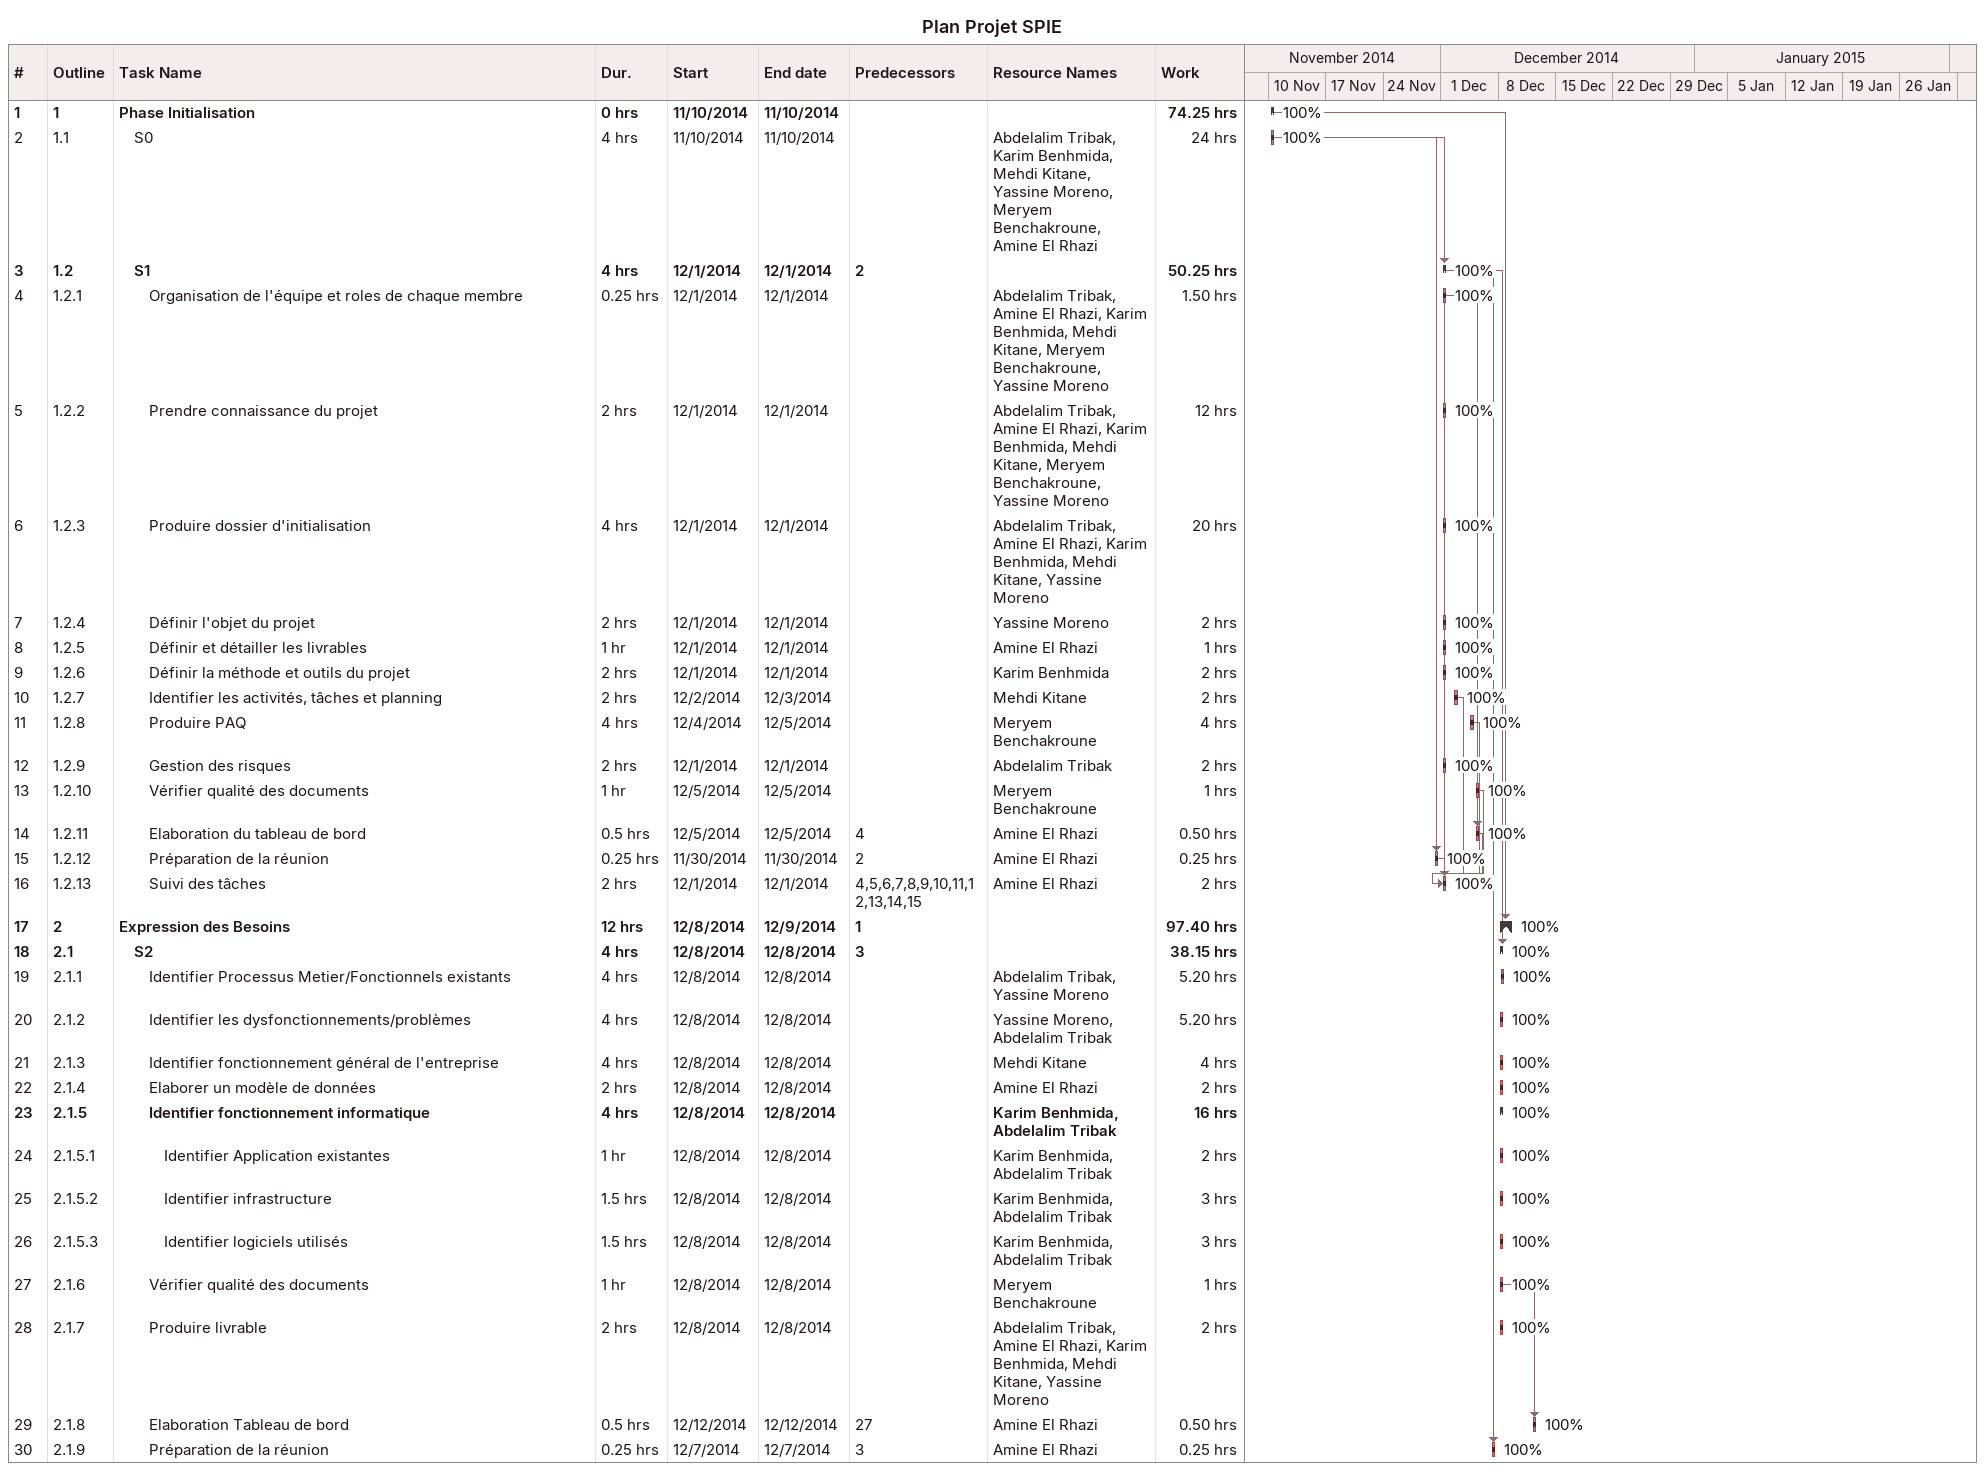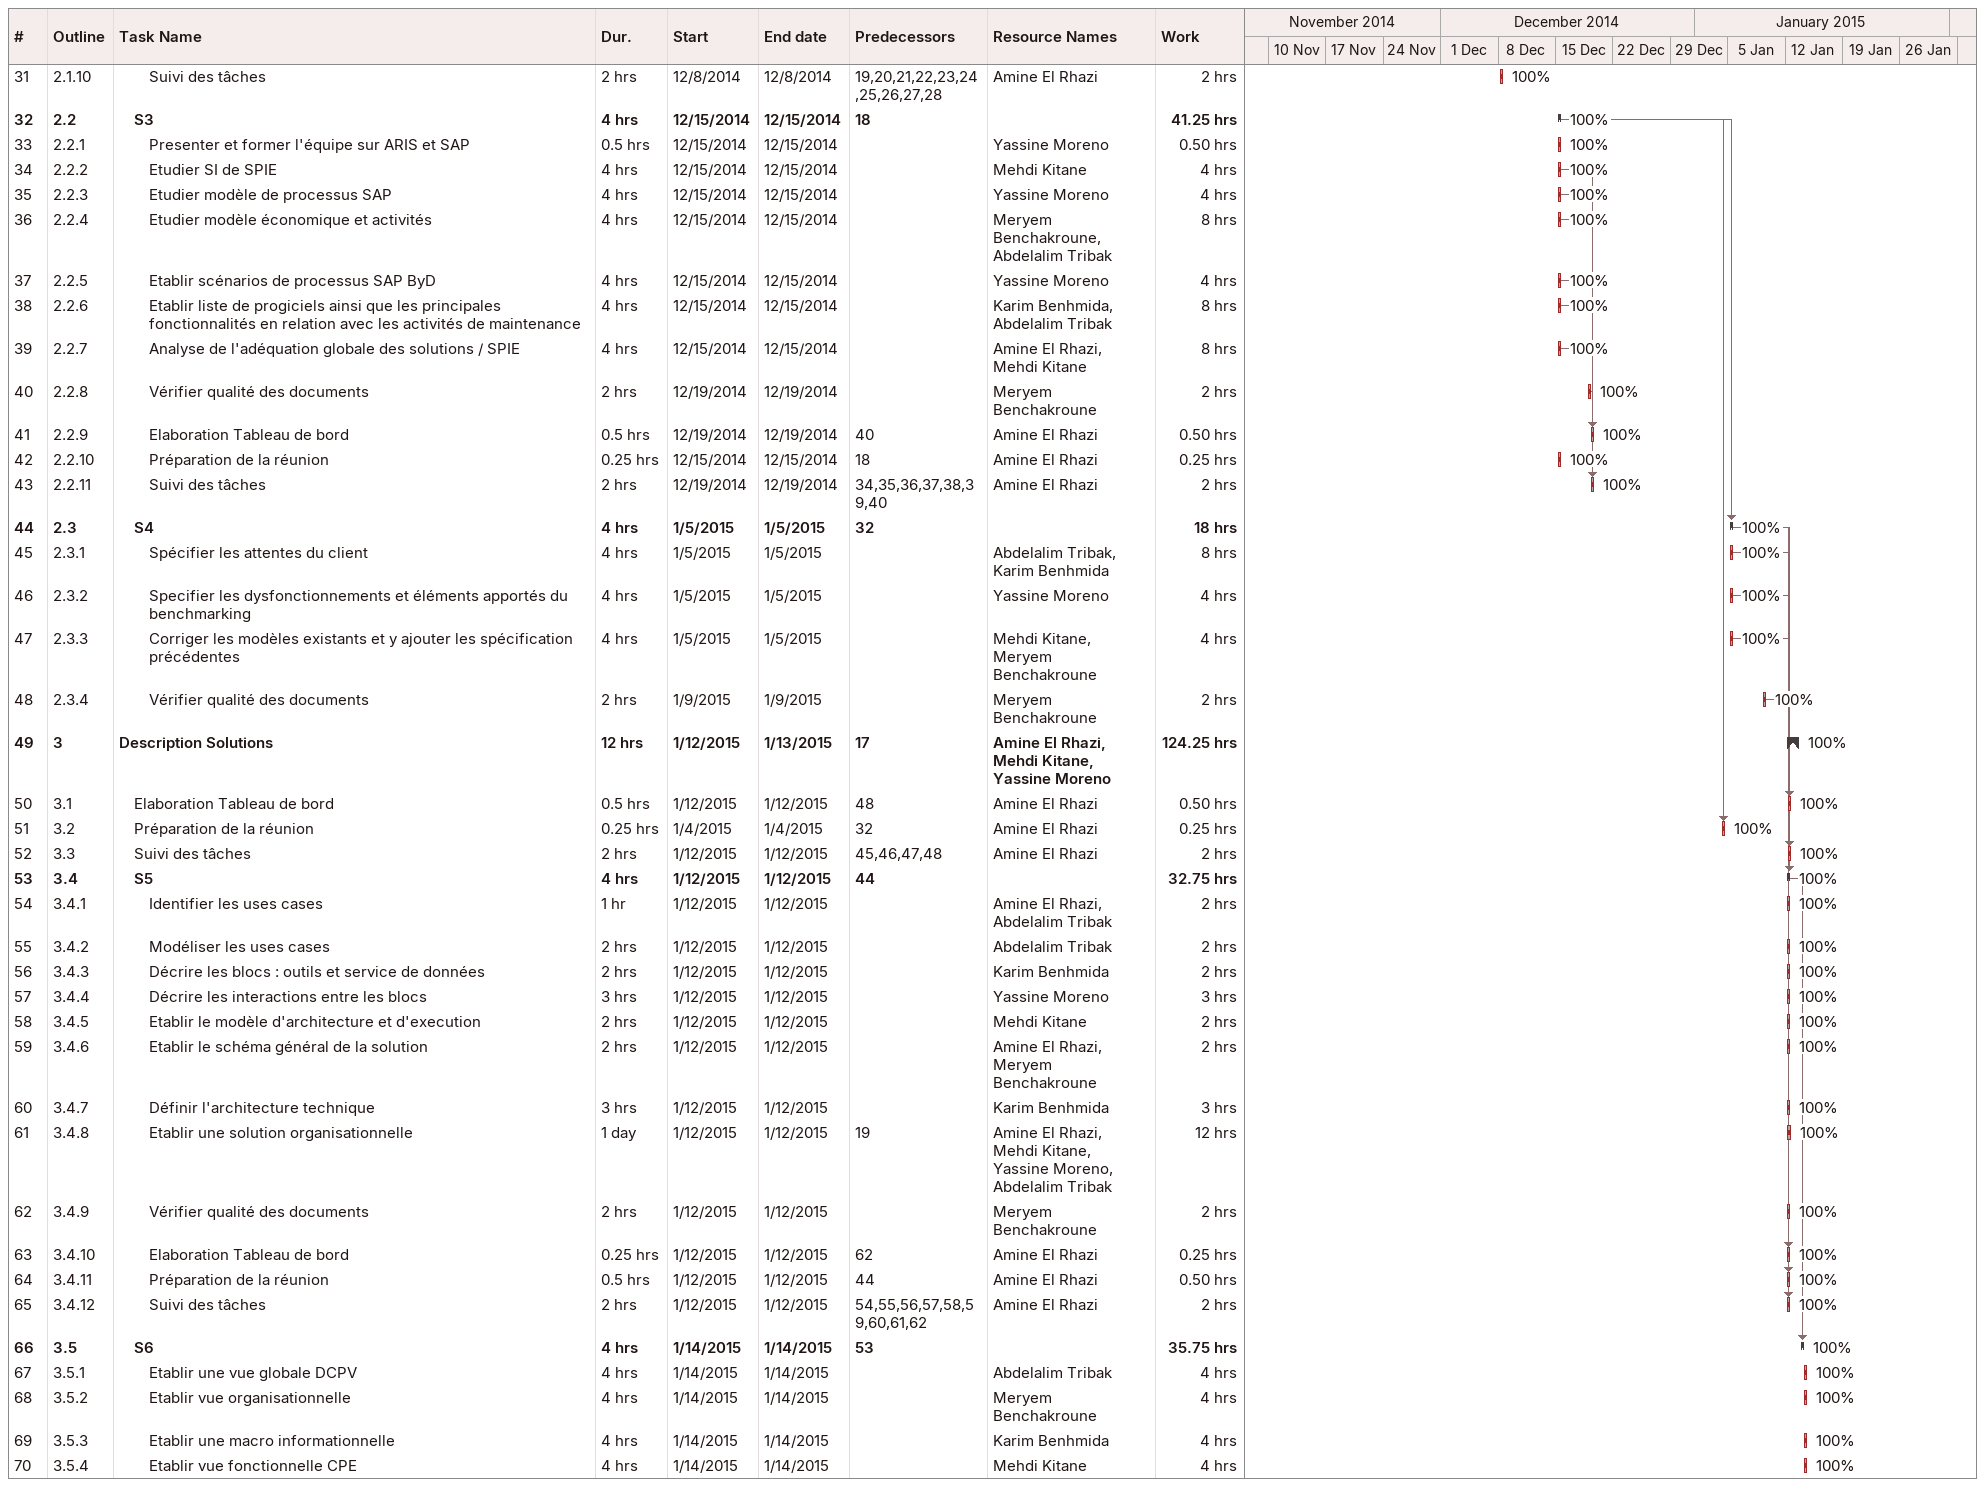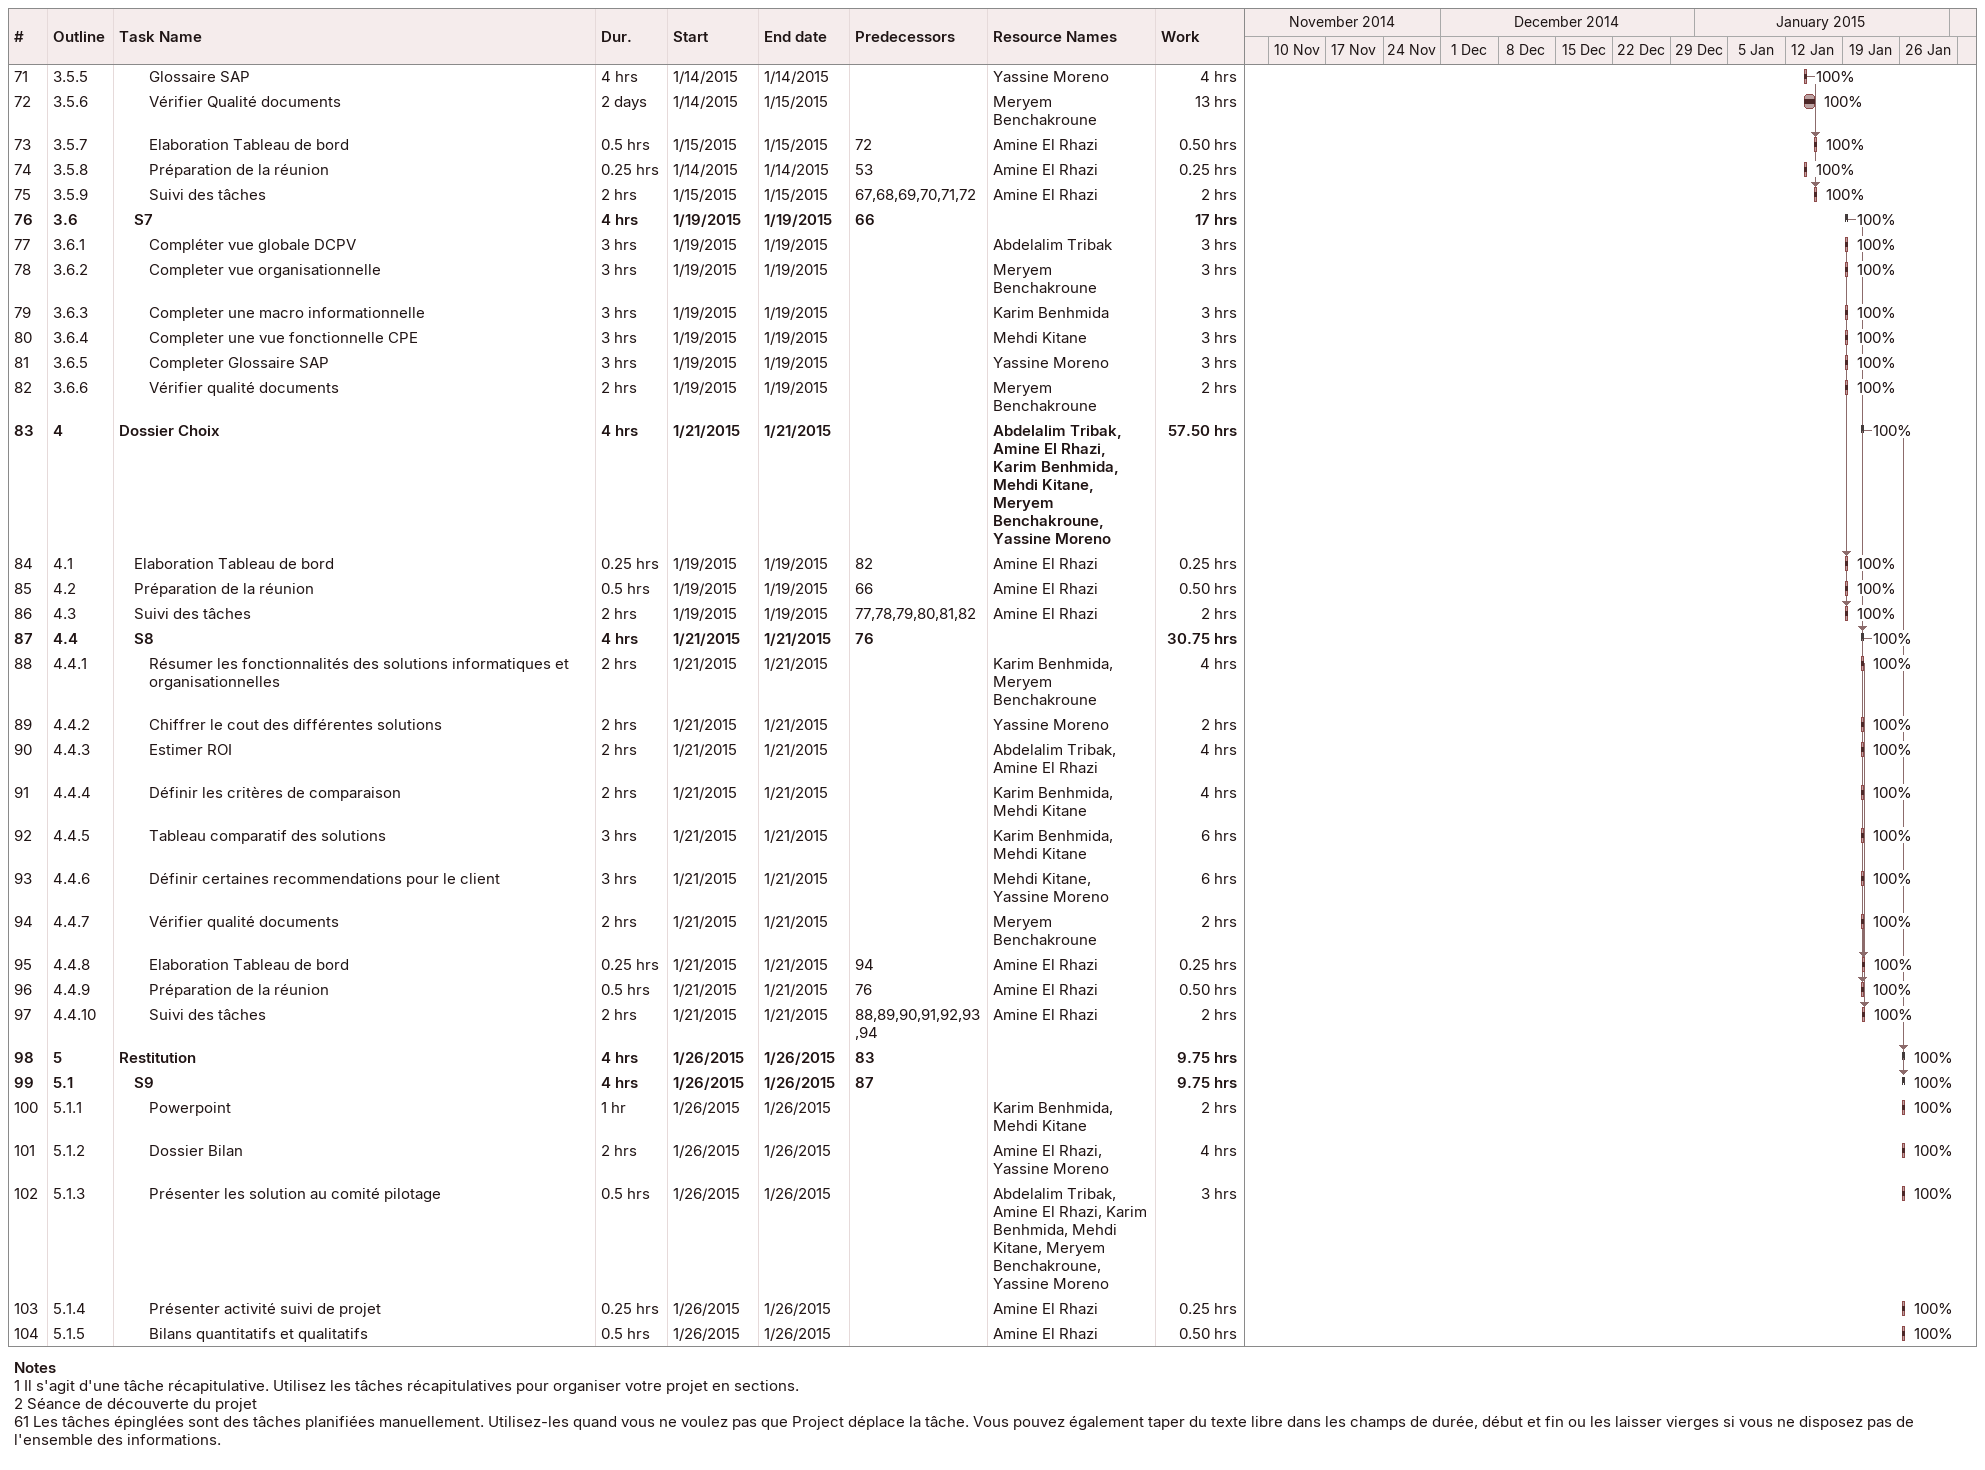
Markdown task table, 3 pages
Plan Projet SPIE

| ID | WBS | Task | Duration | Start | Finish | Predecessors | Resources | % complete | Work (h) |
|---|---|---|---|---|---|---|---|---|---|
| 1 | 1 | **Phase Initialisation** | 0h | 2014-11-10 | 2014-11-10 |  |  | 100 | 74.25 |
| 2 | 1.1 | S0 | 4h | 2014-11-10 | 2014-11-10 |  | Abdelalim Tribak, Karim Benhmida, Mehdi Kitane, Yassine Moreno, Meryem Benchakroune, Amine El Rhazi | 100 | 24 |
| 3 | 1.2 | **S1** | 4h | 2014-12-01 | 2014-12-01 | 2 |  | 100 | 50.25 |
| 4 | 1.2.1 | Organisation de l'équipe et roles de chaque membre | 0.25h | 2014-12-01 | 2014-12-01 |  | Abdelalim Tribak, Amine El Rhazi, Karim Benhmida, Mehdi Kitane, Meryem Benchakroune, Yassine Moreno | 100 | 1.50 |
| 5 | 1.2.2 | Prendre connaissance du projet | 2h | 2014-12-01 | 2014-12-01 |  | Abdelalim Tribak, Amine El Rhazi, Karim Benhmida, Mehdi Kitane, Meryem Benchakroune, Yassine Moreno | 100 | 12 |
| 6 | 1.2.3 | Produire dossier d'initialisation | 4h | 2014-12-01 | 2014-12-01 |  | Abdelalim Tribak, Amine El Rhazi, Karim Benhmida, Mehdi Kitane, Yassine Moreno | 100 | 20 |
| 7 | 1.2.4 | Définir l'objet du projet | 2h | 2014-12-01 | 2014-12-01 |  | Yassine Moreno | 100 | 2 |
| 8 | 1.2.5 | Définir et détailler les livrables | 1h | 2014-12-01 | 2014-12-01 |  | Amine El Rhazi | 100 | 1 |
| 9 | 1.2.6 | Définir la méthode et outils du projet | 2h | 2014-12-01 | 2014-12-01 |  | Karim Benhmida | 100 | 2 |
| 10 | 1.2.7 | Identifier les activités, tâches et planning | 2h | 2014-12-02 | 2014-12-03 |  | Mehdi Kitane | 100 | 2 |
| 11 | 1.2.8 | Produire PAQ | 4h | 2014-12-04 | 2014-12-05 |  | Meryem Benchakroune | 100 | 4 |
| 12 | 1.2.9 | Gestion des risques | 2h | 2014-12-01 | 2014-12-01 |  | Abdelalim Tribak | 100 | 2 |
| 13 | 1.2.10 | Vérifier qualité des documents | 1h | 2014-12-05 | 2014-12-05 |  | Meryem Benchakroune | 100 | 1 |
| 14 | 1.2.11 | Elaboration du tableau de bord | 0.5h | 2014-12-05 | 2014-12-05 | 4 | Amine El Rhazi | 100 | 0.50 |
| 15 | 1.2.12 | Préparation de la réunion | 0.25h | 2014-11-30 | 2014-11-30 | 2 | Amine El Rhazi | 100 | 0.25 |
| 16 | 1.2.13 | Suivi des tâches | 2h | 2014-12-01 | 2014-12-01 | 4, 5, 6, 7, 8, 9, 10, 11, 12, 13, 14, 15 | Amine El Rhazi | 100 | 2 |
| 17 | 2 | **Expression des Besoins** | 12h | 2014-12-08 | 2014-12-09 | 1 |  | 100 | 97.40 |
| 18 | 2.1 | **S2** | 4h | 2014-12-08 | 2014-12-08 | 3 |  | 100 | 38.15 |
| 19 | 2.1.1 | Identifier Processus Metier/Fonctionnels existants | 4h | 2014-12-08 | 2014-12-08 |  | Abdelalim Tribak, Yassine Moreno | 100 | 5.20 |
| 20 | 2.1.2 | Identifier les dysfonctionnements/problèmes | 4h | 2014-12-08 | 2014-12-08 |  | Yassine Moreno, Abdelalim Tribak | 100 | 5.20 |
| 21 | 2.1.3 | Identifier fonctionnement général de l'entreprise | 4h | 2014-12-08 | 2014-12-08 |  | Mehdi Kitane | 100 | 4 |
| 22 | 2.1.4 | Elaborer un modèle de données | 2h | 2014-12-08 | 2014-12-08 |  | Amine El Rhazi | 100 | 2 |
| 23 | 2.1.5 | **Identifier fonctionnement informatique** | 4h | 2014-12-08 | 2014-12-08 |  | Karim Benhmida, Abdelalim Tribak | 100 | 16 |
| 24 | 2.1.5.1 | Identifier Application existantes | 1h | 2014-12-08 | 2014-12-08 |  | Karim Benhmida, Abdelalim Tribak | 100 | 2 |
| 25 | 2.1.5.2 | Identifier infrastructure | 1.5h | 2014-12-08 | 2014-12-08 |  | Karim Benhmida, Abdelalim Tribak | 100 | 3 |
| 26 | 2.1.5.3 | Identifier logiciels utilisés | 1.5h | 2014-12-08 | 2014-12-08 |  | Karim Benhmida, Abdelalim Tribak | 100 | 3 |
| 27 | 2.1.6 | Vérifier qualité des documents | 1h | 2014-12-08 | 2014-12-08 |  | Meryem Benchakroune | 100 | 1 |
| 28 | 2.1.7 | Produire livrable | 2h | 2014-12-08 | 2014-12-08 |  | Abdelalim Tribak, Amine El Rhazi, Karim Benhmida, Mehdi Kitane, Yassine Moreno | 100 | 2 |
| 29 | 2.1.8 | Elaboration Tableau de bord | 0.5h | 2014-12-12 | 2014-12-12 | 27 | Amine El Rhazi | 100 | 0.50 |
| 30 | 2.1.9 | Préparation de la réunion | 0.25h | 2014-12-07 | 2014-12-07 | 3 | Amine El Rhazi | 100 | 0.25 |
| 31 | 2.1.10 | Suivi des tâches | 2h | 2014-12-08 | 2014-12-08 | 19, 20, 21, 22, 23, 24, 25, 26, 27, 28 | Amine El Rhazi | 100 | 2 |
| 32 | 2.2 | **S3** | 4h | 2014-12-15 | 2014-12-15 | 18 |  | 100 | 41.25 |
| 33 | 2.2.1 | Presenter et former l'équipe sur ARIS et SAP | 0.5h | 2014-12-15 | 2014-12-15 |  | Yassine Moreno | 100 | 0.50 |
| 34 | 2.2.2 | Etudier SI de SPIE | 4h | 2014-12-15 | 2014-12-15 |  | Mehdi Kitane | 100 | 4 |
| 35 | 2.2.3 | Etudier modèle de processus SAP | 4h | 2014-12-15 | 2014-12-15 |  | Yassine Moreno | 100 | 4 |
| 36 | 2.2.4 | Etudier modèle économique et activités | 4h | 2014-12-15 | 2014-12-15 |  | Meryem Benchakroune, Abdelalim Tribak | 100 | 8 |
| 37 | 2.2.5 | Etablir scénarios de processus SAP ByD | 4h | 2014-12-15 | 2014-12-15 |  | Yassine Moreno | 100 | 4 |
| 38 | 2.2.6 | Etablir liste de progiciels ainsi que les principales fonctionnalités en relation avec les activités de maintenance | 4h | 2014-12-15 | 2014-12-15 |  | Karim Benhmida, Abdelalim Tribak | 100 | 8 |
| 39 | 2.2.7 | Analyse de l'adéquation globale des solutions / SPIE | 4h | 2014-12-15 | 2014-12-15 |  | Amine El Rhazi, Mehdi Kitane | 100 | 8 |
| 40 | 2.2.8 | Vérifier qualité des documents | 2h | 2014-12-19 | 2014-12-19 |  | Meryem Benchakroune | 100 | 2 |
| 41 | 2.2.9 | Elaboration Tableau de bord | 0.5h | 2014-12-19 | 2014-12-19 | 40 | Amine El Rhazi | 100 | 0.50 |
| 42 | 2.2.10 | Préparation de la réunion | 0.25h | 2014-12-15 | 2014-12-15 | 18 | Amine El Rhazi | 100 | 0.25 |
| 43 | 2.2.11 | Suivi des tâches | 2h | 2014-12-19 | 2014-12-19 | 34, 35, 36, 37, 38, 39, 40 | Amine El Rhazi | 100 | 2 |
| 44 | 2.3 | **S4** | 4h | 2015-01-05 | 2015-01-05 | 32 |  | 100 | 18 |
| 45 | 2.3.1 | Spécifier les attentes du client | 4h | 2015-01-05 | 2015-01-05 |  | Abdelalim Tribak, Karim Benhmida | 100 | 8 |
| 46 | 2.3.2 | Specifier les dysfonctionnements et éléments apportés du benchmarking | 4h | 2015-01-05 | 2015-01-05 |  | Yassine Moreno | 100 | 4 |
| 47 | 2.3.3 | Corriger les modèles existants et y ajouter les spécification précédentes | 4h | 2015-01-05 | 2015-01-05 |  | Mehdi Kitane, Meryem Benchakroune | 100 | 4 |
| 48 | 2.3.4 | Vérifier qualité des documents | 2h | 2015-01-09 | 2015-01-09 |  | Meryem Benchakroune | 100 | 2 |
| 49 | 3 | **Description Solutions** | 12h | 2015-01-12 | 2015-01-13 | 17 | Amine El Rhazi, Mehdi Kitane, Yassine Moreno | 100 | 124.25 |
| 50 | 3.1 | Elaboration Tableau de bord | 0.5h | 2015-01-12 | 2015-01-12 | 48 | Amine El Rhazi | 100 | 0.50 |
| 51 | 3.2 | Préparation de la réunion | 0.25h | 2015-01-04 | 2015-01-04 | 32 | Amine El Rhazi | 100 | 0.25 |
| 52 | 3.3 | Suivi des tâches | 2h | 2015-01-12 | 2015-01-12 | 45, 46, 47, 48 | Amine El Rhazi | 100 | 2 |
| 53 | 3.4 | **S5** | 4h | 2015-01-12 | 2015-01-12 | 44 |  | 100 | 32.75 |
| 54 | 3.4.1 | Identifier les uses cases | 1h | 2015-01-12 | 2015-01-12 |  | Amine El Rhazi, Abdelalim Tribak | 100 | 2 |
| 55 | 3.4.2 | Modéliser les uses cases | 2h | 2015-01-12 | 2015-01-12 |  | Abdelalim Tribak | 100 | 2 |
| 56 | 3.4.3 | Décrire les blocs : outils et service de données | 2h | 2015-01-12 | 2015-01-12 |  | Karim Benhmida | 100 | 2 |
| 57 | 3.4.4 | Décrire les interactions entre les blocs | 3h | 2015-01-12 | 2015-01-12 |  | Yassine Moreno | 100 | 3 |
| 58 | 3.4.5 | Etablir le modèle d'architecture et d'execution | 2h | 2015-01-12 | 2015-01-12 |  | Mehdi Kitane | 100 | 2 |
| 59 | 3.4.6 | Etablir le schéma général de la solution | 2h | 2015-01-12 | 2015-01-12 |  | Amine El Rhazi, Meryem Benchakroune | 100 | 2 |
| 60 | 3.4.7 | Définir l'architecture technique | 3h | 2015-01-12 | 2015-01-12 |  | Karim Benhmida | 100 | 3 |
| 61 | 3.4.8 | Etablir une solution organisationnelle | 1d | 2015-01-12 | 2015-01-12 | 19 | Amine El Rhazi, Mehdi Kitane, Yassine Moreno, Abdelalim Tribak | 100 | 12 |
| 62 | 3.4.9 | Vérifier qualité des documents | 2h | 2015-01-12 | 2015-01-12 |  | Meryem Benchakroune | 100 | 2 |
| 63 | 3.4.10 | Elaboration Tableau de bord | 0.25h | 2015-01-12 | 2015-01-12 | 62 | Amine El Rhazi | 100 | 0.25 |
| 64 | 3.4.11 | Préparation de la réunion | 0.5h | 2015-01-12 | 2015-01-12 | 44 | Amine El Rhazi | 100 | 0.50 |
| 65 | 3.4.12 | Suivi des tâches | 2h | 2015-01-12 | 2015-01-12 | 54, 55, 56, 57, 58, 59, 60, 61, 62 | Amine El Rhazi | 100 | 2 |
| 66 | 3.5 | **S6** | 4h | 2015-01-14 | 2015-01-14 | 53 |  | 100 | 35.75 |
| 67 | 3.5.1 | Etablir une vue globale DCPV | 4h | 2015-01-14 | 2015-01-14 |  | Abdelalim Tribak | 100 | 4 |
| 68 | 3.5.2 | Etablir vue organisationnelle | 4h | 2015-01-14 | 2015-01-14 |  | Meryem Benchakroune | 100 | 4 |
| 69 | 3.5.3 | Etablir une macro informationnelle | 4h | 2015-01-14 | 2015-01-14 |  | Karim Benhmida | 100 | 4 |
| 70 | 3.5.4 | Etablir vue fonctionnelle CPE | 4h | 2015-01-14 | 2015-01-14 |  | Mehdi Kitane | 100 | 4 |
| 71 | 3.5.5 | Glossaire SAP | 4h | 2015-01-14 | 2015-01-14 |  | Yassine Moreno | 100 | 4 |
| 72 | 3.5.6 | Vérifier Qualité documents | 2d | 2015-01-14 | 2015-01-15 |  | Meryem Benchakroune | 100 | 13 |
| 73 | 3.5.7 | Elaboration Tableau de bord | 0.5h | 2015-01-15 | 2015-01-15 | 72 | Amine El Rhazi | 100 | 0.50 |
| 74 | 3.5.8 | Préparation de la réunion | 0.25h | 2015-01-14 | 2015-01-14 | 53 | Amine El Rhazi | 100 | 0.25 |
| 75 | 3.5.9 | Suivi des tâches | 2h | 2015-01-15 | 2015-01-15 | 67, 68, 69, 70, 71, 72 | Amine El Rhazi | 100 | 2 |
| 76 | 3.6 | **S7** | 4h | 2015-01-19 | 2015-01-19 | 66 |  | 100 | 17 |
| 77 | 3.6.1 | Compléter vue globale DCPV | 3h | 2015-01-19 | 2015-01-19 |  | Abdelalim Tribak | 100 | 3 |
| 78 | 3.6.2 | Completer vue organisationnelle | 3h | 2015-01-19 | 2015-01-19 |  | Meryem Benchakroune | 100 | 3 |
| 79 | 3.6.3 | Completer une macro informationnelle | 3h | 2015-01-19 | 2015-01-19 |  | Karim Benhmida | 100 | 3 |
| 80 | 3.6.4 | Completer une vue fonctionnelle CPE | 3h | 2015-01-19 | 2015-01-19 |  | Mehdi Kitane | 100 | 3 |
| 81 | 3.6.5 | Completer Glossaire SAP | 3h | 2015-01-19 | 2015-01-19 |  | Yassine Moreno | 100 | 3 |
| 82 | 3.6.6 | Vérifier qualité documents | 2h | 2015-01-19 | 2015-01-19 |  | Meryem Benchakroune | 100 | 2 |
| 83 | 4 | **Dossier Choix** | 4h | 2015-01-21 | 2015-01-21 |  | Abdelalim Tribak, Amine El Rhazi, Karim Benhmida, Mehdi Kitane, Meryem Benchakroune, Yassine Moreno | 100 | 57.50 |
| 84 | 4.1 | Elaboration Tableau de bord | 0.25h | 2015-01-19 | 2015-01-19 | 82 | Amine El Rhazi | 100 | 0.25 |
| 85 | 4.2 | Préparation de la réunion | 0.5h | 2015-01-19 | 2015-01-19 | 66 | Amine El Rhazi | 100 | 0.50 |
| 86 | 4.3 | Suivi des tâches | 2h | 2015-01-19 | 2015-01-19 | 77, 78, 79, 80, 81, 82 | Amine El Rhazi | 100 | 2 |
| 87 | 4.4 | **S8** | 4h | 2015-01-21 | 2015-01-21 | 76 |  | 100 | 30.75 |
| 88 | 4.4.1 | Résumer les fonctionnalités des solutions informatiques et organisationnelles | 2h | 2015-01-21 | 2015-01-21 |  | Karim Benhmida, Meryem Benchakroune | 100 | 4 |
| 89 | 4.4.2 | Chiffrer le cout des différentes solutions | 2h | 2015-01-21 | 2015-01-21 |  | Yassine Moreno | 100 | 2 |
| 90 | 4.4.3 | Estimer ROI | 2h | 2015-01-21 | 2015-01-21 |  | Abdelalim Tribak, Amine El Rhazi | 100 | 4 |
| 91 | 4.4.4 | Définir les critères de comparaison | 2h | 2015-01-21 | 2015-01-21 |  | Karim Benhmida, Mehdi Kitane | 100 | 4 |
| 92 | 4.4.5 | Tableau comparatif des solutions | 3h | 2015-01-21 | 2015-01-21 |  | Karim Benhmida, Mehdi Kitane | 100 | 6 |
| 93 | 4.4.6 | Définir certaines recommendations pour le client | 3h | 2015-01-21 | 2015-01-21 |  | Mehdi Kitane, Yassine Moreno | 100 | 6 |
| 94 | 4.4.7 | Vérifier qualité documents | 2h | 2015-01-21 | 2015-01-21 |  | Meryem Benchakroune | 100 | 2 |
| 95 | 4.4.8 | Elaboration Tableau de bord | 0.25h | 2015-01-21 | 2015-01-21 | 94 | Amine El Rhazi | 100 | 0.25 |
| 96 | 4.4.9 | Préparation de la réunion | 0.5h | 2015-01-21 | 2015-01-21 | 76 | Amine El Rhazi | 100 | 0.50 |
| 97 | 4.4.10 | Suivi des tâches | 2h | 2015-01-21 | 2015-01-21 | 88, 89, 90, 91, 92, 93, 94 | Amine El Rhazi | 100 | 2 |
| 98 | 5 | **Restitution** | 4h | 2015-01-26 | 2015-01-26 | 83 |  | 100 | 9.75 |
| 99 | 5.1 | **S9** | 4h | 2015-01-26 | 2015-01-26 | 87 |  | 100 | 9.75 |
| 100 | 5.1.1 | Powerpoint | 1h | 2015-01-26 | 2015-01-26 |  | Karim Benhmida, Mehdi Kitane | 100 | 2 |
| 101 | 5.1.2 | Dossier Bilan | 2h | 2015-01-26 | 2015-01-26 |  | Amine El Rhazi, Yassine Moreno | 100 | 4 |
| 102 | 5.1.3 | Présenter les solution au comité pilotage | 0.5h | 2015-01-26 | 2015-01-26 |  | Abdelalim Tribak, Amine El Rhazi, Karim Benhmida, Mehdi Kitane, Meryem Benchakroune, Yassine Moreno | 100 | 3 |
| 103 | 5.1.4 | Présenter activité suivi de projet | 0.25h | 2015-01-26 | 2015-01-26 |  | Amine El Rhazi | 100 | 0.25 |
| 104 | 5.1.5 | Bilans quantitatifs et qualitatifs | 0.5h | 2015-01-26 | 2015-01-26 |  | Amine El Rhazi | 100 | 0.50 |

Notes
- 1: Il s'agit d'une tâche récapitulative. Utilisez les tâches récapitulatives pour organiser votre projet en sections.
- 2: Séance de découverte du projet
- 61: Les tâches épinglées sont des tâches planifiées manuellement. Utilisez-les quand vous ne voulez pas que Project déplace la tâche. Vous pouvez également taper du texte libre dans les champs de durée, début et fin ou les laisser vierges si vous ne disposez pas de l'ensemble des informations.
